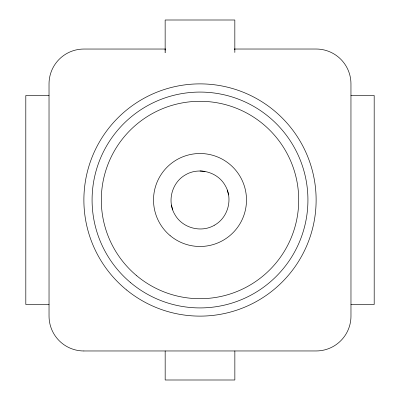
<?xml version="1.0" encoding="UTF-8"?>
<svg xmlns="http://www.w3.org/2000/svg" width="400" height="400" viewBox="0 0 400 400"><rect width="100%" height="100%" fill="white"/><g stroke="black" fill="none" stroke-linecap="round" stroke-linejoin="round"><path stroke-width="0.6" d="M165.155 51.96L165.155 52.52L165.15 20.005L234.83 20L234.83 52.51M165.155 49.85L165.155 50.295M165.155 49.62L165.15 49.1M214.53 225.155C228.115 217.625 233.16 198.79 225.16 185.475C217.625 171.89 198.795 166.845 185.48 174.845C171.9 182.38 166.845 201.21 174.85 214.525C182.385 228.11 201.215 233.155 214.535 225.155M165.65 49.035L83.86 49.045A34.845 34.845 0 0 0 49.025 83.875L49.04 316.13A34.84 34.84 0 0 0 83.88 350.97M234.325 49.03L316.115 49.025A34.835 34.835 0 0 1 350.955 83.86L350.975 316.115A34.84 34.84 0 0 1 316.14 350.955L83.88 350.97M49.03 95.495L25.8 95.495L25.815 304.525L49.04 304.525M350.955 95.475L374.185 95.47L374.2 304.5L350.975 304.5M200.005 170.95L205.05 171.39M227.3 190.06L228.61 194.955M171.4 205.045L172.71 209.935M234.83 49.03L234.83 49.495M234.85 350.96L234.85 379.995L165.175 380L165.17 350.965M126.595 289.975A116.125 116.125 0 0 0 314.63 218.585A116.125 116.125 0 0 0 158.785 91.44A116.125 116.125 0 0 0 126.595 289.975M170.125 235.61A46.49 46.49 0 0 0 245.785 208.07A46.49 46.49 0 0 0 184.1 156.315A46.49 46.49 0 0 0 170.125 235.61M136.57 275.615A98.705 98.705 0 0 0 297.215 217.135A98.705 98.705 0 0 0 166.245 107.25A98.705 98.705 0 0 0 136.57 275.615M130.64 282.675A107.92 107.92 0 0 0 306.29 218.735A107.92 107.92 0 0 0 163.095 98.585A107.92 107.92 0 0 0 130.64 282.675"/></g></svg>
